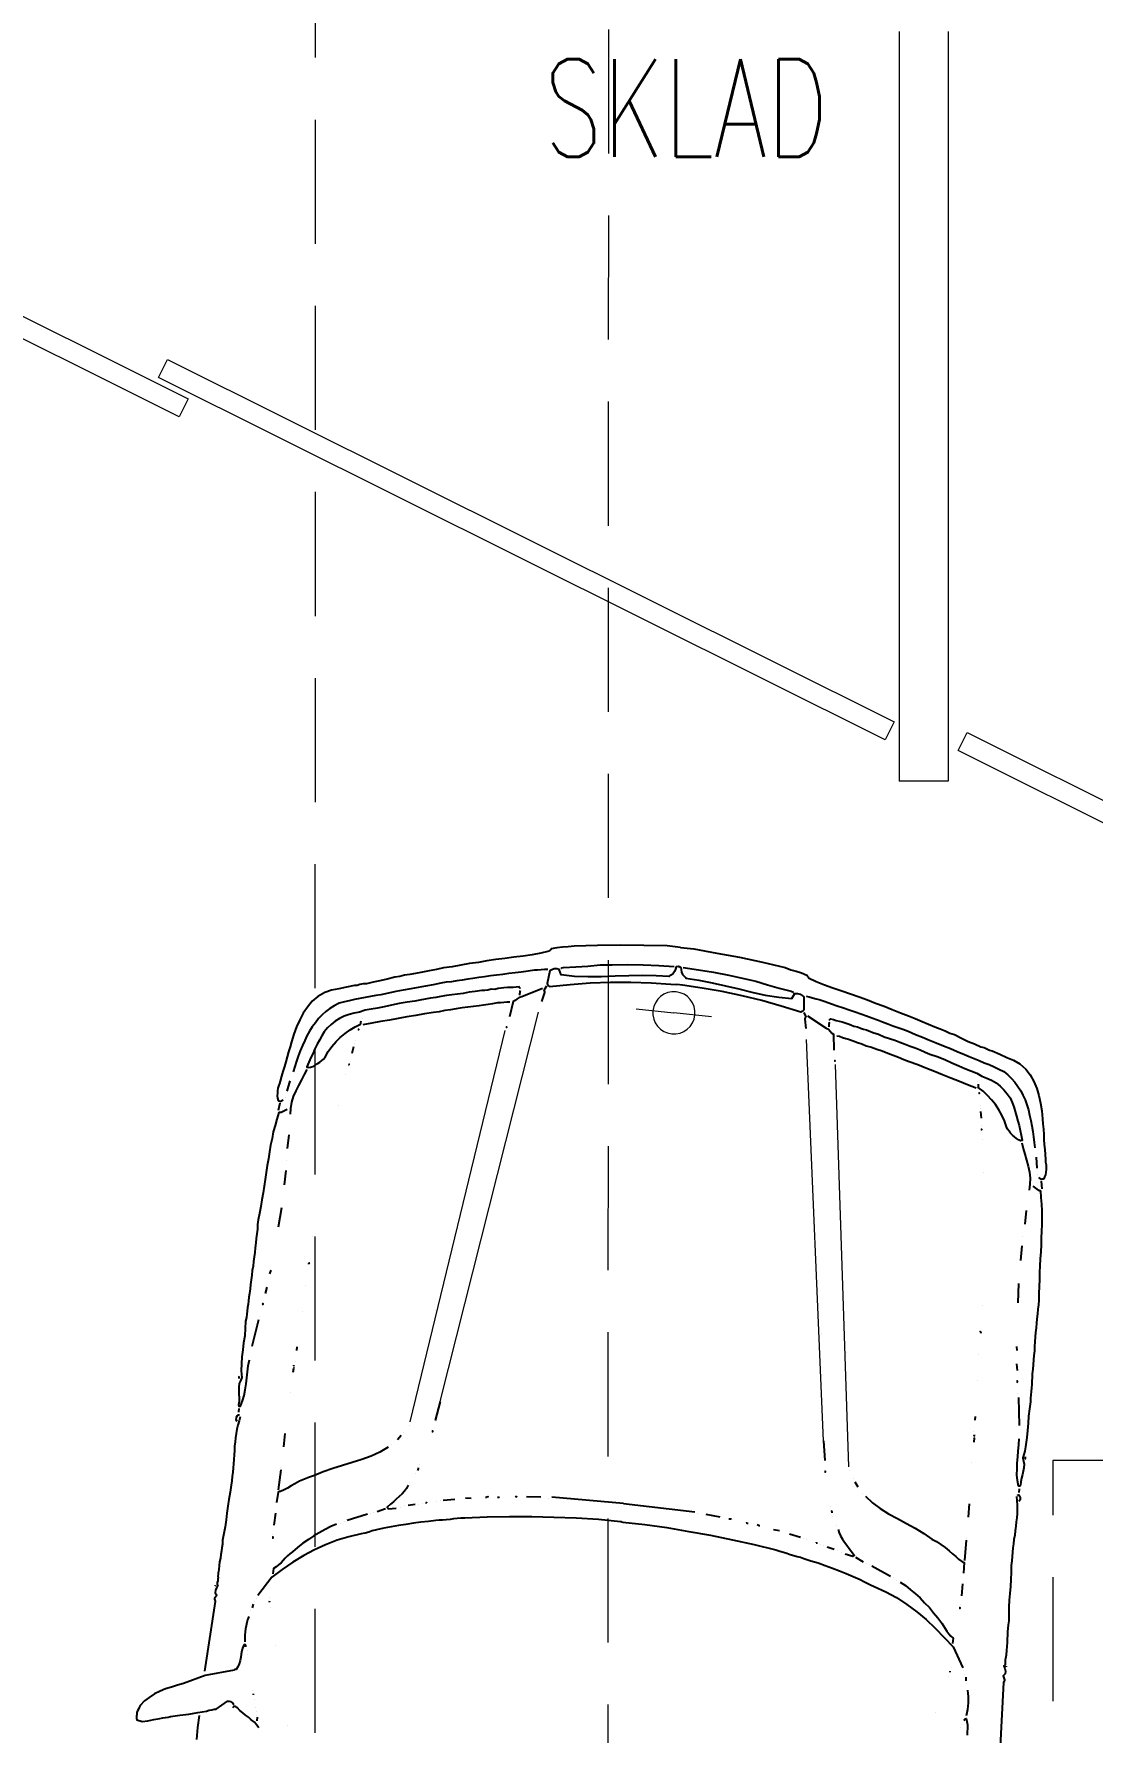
# Model space of a CAD drawing. Header units: metres. Extents: x -45 to 1930, y -347 to 488.
# Drawn here: x 153.947 to 156.113, y -29.488 to -26.012 of the extents above; entities that cross this region are included whole.
import ezdxf

# ---------------------------------------------------------------- set-up
doc = ezdxf.new("R2010")
doc.units = ezdxf.units.M
doc.linetypes.add('ČERCHOVANÁ', pattern=[25.4, 12.7, -6.35, 0, -6.35])
doc.linetypes.add('ČÁRKOVANÁ', pattern=[19.05, 12.7, -6.35])
for name, color, linetype in [('OSA', 7, 'ČERCHOVANÁ'), ('popis', 6, 'Continuous'), ('zariz.predmety', 203, 'Continuous'), ('ZDIVO', 1, 'Continuous')]:
    doc.layers.add(name, color=color, linetype=linetype)
doc.styles.add('ROMANS', font='romans.shx', dxfattribs={"width": 0.7})

# ---------------------------------------------------------------- blocks, each defined once
blk = doc.blocks.new('BMW3-PUD')
at = {"lineweight": 0}
for p, q in [((1.0314, 0.4512), (0.2143, 0.3401)), ((0.9833, 0.3943), (0.17, 0.2757)), ((0.1432, 0.0776), (0.1432, 0)), ((0.1432, -0.0776), (0.1432, 0)), ((0.9833, -0.3943), (0.17, -0.2757)), ((1.0314, -0.4512), (0.2143, -0.3401))]:
    blk.add_line(p, q, dxfattribs=at)
for points in [[(1.5236, 0.7387), (1.5228, 0.7394), (1.5213, 0.7394), (1.5198, 0.7409), (1.519, 0.7424), (1.525, 0.7447), (1.5318, 0.7463), (1.5393, 0.7471), (1.546, 0.7472), (1.5528, 0.748)], [(0.421, 0.7668), (0.4283, 0.7789), (0.4283, 0.7804), (0.4283, 0.7812), (0.4283, 0.7827), (0.429, 0.7834), (0.4425, 0.7859), (0.456, 0.7883), (0.4695, 0.7907), (0.483, 0.7916), (0.4972, 0.7933), (0.5107, 0.7942), (0.525, 0.7951), (0.5392, 0.796), (0.5535, 0.7969), (0.5678, 0.7971), (0.582, 0.798), (0.5955, 0.7989), (0.6098, 0.7998), (0.624, 0.8008), (0.6383, 0.8017), (0.6518, 0.8034), (0.6615, 0.8035), (0.6706, 0.8028), (0.6803, 0.803), (0.6901, 0.8031), (0.6991, 0.8032), (0.7089, 0.8033), (0.7186, 0.8034), (0.7276, 0.8035), (0.7374, 0.8036), (0.7471, 0.8038), (0.7562, 0.8046), (0.7659, 0.8047), (0.7749, 0.8048), (0.7847, 0.8049), (0.7937, 0.8051), (0.8035, 0.8052), (0.811, 0.806), (0.8185, 0.8061), (0.8252, 0.8062), (0.832, 0.8063), (0.8395, 0.8063), (0.8462, 0.8064), (0.853, 0.8065), (0.8605, 0.8074), (0.8755, 0.8068), (0.8905, 0.8062), (0.9048, 0.8071), (0.9198, 0.8073), (0.9341, 0.8075), (0.9484, 0.8069), (0.9626, 0.8063), (0.9762, 0.8035), (0.9829, 0.8058), (0.9889, 0.8074), (0.9964, 0.8075), (1.0032, 0.8068), (1.0107, 0.8061), (1.0182, 0.8047), (1.0257, 0.8041), (1.0325, 0.8042), (1.034, 0.8034), (1.0347, 0.8034), (1.0348, 0.8019), (1.0348, 0.8004), (1.0236, 0.7973), (1.0123, 0.7949), (1.0003, 0.794), (0.9883, 0.7931), (0.9756, 0.793), (0.9635, 0.7928), (0.9508, 0.7927), (0.9388, 0.7918)], [(0.9784, 0.8088), (0.9776, 0.8088), (0.9761, 0.8087), (0.9754, 0.8087), (0.9739, 0.8087)], [(1.04, 0.8027), (1.0475, 0.8028)], [(1.0535, 0.8007), (1.0535, 0.8007), (1.0535, 0.8022), (1.0528, 0.8029), (1.0528, 0.8029), (1.055, 0.8052), (1.0587, 0.8067), (1.0625, 0.8068), (1.0663, 0.8046)], [(1.0566, 0.7984), (1.0648, 0.8), (1.0738, 0.8016), (1.0821, 0.8025), (1.0911, 0.8033), (1.1001, 0.8035), (1.1083, 0.8036), (1.1173, 0.8037), (1.1264, 0.803), (1.1354, 0.8031), (1.1444, 0.8025), (1.1534, 0.8026), (1.1617, 0.8019), (1.1707, 0.802), (1.1797, 0.8022), (1.1887, 0.8023), (1.1977, 0.8024), (1.212, 0.8033), (1.227, 0.8042), (1.2412, 0.8051), (1.2555, 0.8053), (1.269, 0.8055), (1.2833, 0.8064), (1.2975, 0.8073), (1.311, 0.809), (1.3193, 0.8083), (1.3268, 0.8084), (1.3335, 0.8085), (1.341, 0.8093), (1.3485, 0.8094), (1.356, 0.8103), (1.3636, 0.8104), (1.3718, 0.8104), (1.3756, 0.8105), (1.3786, 0.8105), (1.3816, 0.8106), (1.3853, 0.8106), (1.3883, 0.8099), (1.3914, 0.8099), (1.3951, 0.81), (1.3988, 0.8108), (1.4004, 0.8108), (1.4018, 0.8108), (1.4026, 0.8101), (1.4041, 0.8086), (1.4094, 0.8109), (1.4146, 0.8125), (1.4198, 0.8125), (1.4244, 0.8088), (1.4319, 0.8127), (1.4334, 0.8127), (1.4349, 0.812), (1.4356, 0.8112), (1.4379, 0.8112), (1.582, 0.8182)], [(1.4055, 0.8139), (1.4055, 0.8139), (1.4048, 0.8139), (1.4041, 0.8138), (1.4041, 0.8138)], [(1.4378, 0.8143), (1.4378, 0.8143)], [(0.0086, 0), (0.0085, 0.0275), (0.0125, 0.0749), (0.0164, 0.1222), (0.0218, 0.1696), (0.028, 0.217), (0.0309, 0.229), (0.033, 0.2403), (0.0351, 0.2516), (0.0388, 0.2629), (0.0402, 0.2637), (0.041, 0.2644), (0.0425, 0.266), (0.0439, 0.2667), (0.0498, 0.2833), (0.0548, 0.3006), (0.0591, 0.3187), (0.0634, 0.3376), (0.0677, 0.3556), (0.072, 0.3737), (0.0763, 0.3918), (0.0813, 0.4083), (0.0856, 0.4264), (0.0907, 0.4437), (0.0957, 0.4611), (0.1, 0.4784), (0.1043, 0.4927), (0.1087, 0.507), (0.113, 0.5206), (0.1173, 0.5342), (0.1202, 0.5455), (0.1231, 0.556), (0.1268, 0.5658), (0.1289, 0.5756), (0.1347, 0.5907), (0.1398, 0.605), (0.1434, 0.6186), (0.1485, 0.6322), (0.1491, 0.6389), (0.1513, 0.645), (0.1535, 0.6503), (0.1542, 0.6563), (0.1593, 0.6721), (0.1643, 0.6872), (0.1687, 0.7015), (0.1745, 0.7151), (0.1841, 0.728), (0.1953, 0.7386), (0.2079, 0.747), (0.2214, 0.7547), (0.2355, 0.7601), (0.2505, 0.7655), (0.2662, 0.7695), (0.282, 0.7727), (0.2924, 0.7743), (0.3029, 0.7767), (0.3134, 0.7783), (0.3239, 0.7799), (0.3337, 0.7815), (0.3442, 0.7839), (0.3539, 0.7855), (0.3644, 0.7872), (0.3696, 0.788), (0.3749, 0.7895), (0.3794, 0.7904), (0.3846, 0.7904), (0.3899, 0.7905), (0.3951, 0.7905), (0.3997, 0.7891), (0.4042, 0.7876), (0.4049, 0.7869), (0.4049, 0.7861), (0.405, 0.7846), (0.4057, 0.7832), (0.402, 0.7771)], [(0.3616, 0.7676), (0.3833, 0.7716)], [(0.3961, 0.774), (0.3961, 0.774)], [(0.4095, 0.7832), (0.4245, 0.7856)], [(0.7513, 0.767), (0.7588, 0.7686)], [(0.7866, 0.7712), (0.8001, 0.7736)], [(0.8211, 0.7761), (0.8211, 0.7761), (0.8226, 0.7761), (0.8233, 0.7761), (0.8241, 0.7769)], [(0.8473, 0.7794), (0.8473, 0.7794)], [(0.8548, 0.7818), (0.911, 0.7892)], [(0.0815, 0.2657), (0.0822, 0.2724), (0.0836, 0.2792), (0.085, 0.2868), (0.0857, 0.2928), (0.0885, 0.3056), (0.0921, 0.3191), (0.095, 0.3312), (0.0978, 0.344), (0.1007, 0.356), (0.1036, 0.3688), (0.1064, 0.3809), (0.1093, 0.3929), (0.1122, 0.4042), (0.115, 0.4162), (0.1179, 0.4268), (0.1208, 0.4381), (0.1236, 0.4487), (0.1265, 0.4592), (0.1286, 0.4697), (0.1315, 0.481), (0.1366, 0.4961), (0.1409, 0.5112), (0.1452, 0.5262), (0.1496, 0.5406), (0.1539, 0.5556), (0.1582, 0.5707), (0.1625, 0.585), (0.1676, 0.6001), (0.1705, 0.6106), (0.1734, 0.6212), (0.1763, 0.6317), (0.1799, 0.6423), (0.1828, 0.6528), (0.1864, 0.6634), (0.19, 0.6732), (0.1937, 0.6838), (0.1996, 0.6929), (0.2062, 0.7012), (0.2129, 0.7088), (0.2211, 0.7156), (0.2293, 0.7225), (0.2382, 0.7279), (0.2471, 0.7332), (0.2569, 0.7378), (0.2666, 0.7424), (0.277, 0.7456), (0.2875, 0.7495), (0.2987, 0.7526), (0.31, 0.7557), (0.3204, 0.7581), (0.3317, 0.7605), (0.3429, 0.7629)], [(0.126, 0.318), (0.126, 0.318), (0.1244, 0.3188), (0.1237, 0.3195), (0.1229, 0.3202), (0.1236, 0.3262), (0.125, 0.3323), (0.1257, 0.3383), (0.1264, 0.3443), (0.1278, 0.3511), (0.1292, 0.3571), (0.1307, 0.3631), (0.1329, 0.3691), (0.1335, 0.3767), (0.1357, 0.3835), (0.1371, 0.3895), (0.1378, 0.3955), (0.1414, 0.4091), (0.1442, 0.4211), (0.1478, 0.4332), (0.1507, 0.4445), (0.1528, 0.4558), (0.1557, 0.4663), (0.1586, 0.4776), (0.1615, 0.4881), (0.1643, 0.4987), (0.1672, 0.5092), (0.1708, 0.5198), (0.1737, 0.5296), (0.1773, 0.5454), (0.1816, 0.5612), (0.1867, 0.5763), (0.1918, 0.5914), (0.1954, 0.6042), (0.199, 0.617), (0.2026, 0.6291), (0.2077, 0.6404), (0.2106, 0.6509), (0.2142, 0.6607), (0.2186, 0.6705), (0.2245, 0.6796), (0.2311, 0.688), (0.2386, 0.6956), (0.246, 0.7024), (0.255, 0.7078), (0.2639, 0.7116), (0.2729, 0.7155), (0.2818, 0.7194), (0.2916, 0.7232), (0.3005, 0.7263), (0.3103, 0.7295), (0.32, 0.7326), (0.3297, 0.7357), (0.3305, 0.7357), (0.3305, 0.7342), (0.3305, 0.7335), (0.3312, 0.7327), (0.3298, 0.7282), (0.3276, 0.7237), (0.3247, 0.7191), (0.3217, 0.7153), (0.318, 0.7108), (0.3143, 0.7077), (0.3106, 0.7039), (0.3061, 0.7009), (0.2942, 0.6955), (0.283, 0.6893), (0.2725, 0.6817), (0.2629, 0.6741), (0.254, 0.665), (0.2458, 0.6558), (0.2384, 0.646), (0.2318, 0.6354), (0.2303, 0.6354), (0.2288, 0.6354), (0.2273, 0.6354), (0.225, 0.6353)], [(0.335, 0.7358), (0.3462, 0.7396), (0.3574, 0.7443), (0.3693, 0.7489), (0.3813, 0.7536), (0.3933, 0.7575), (0.4053, 0.7599), (0.418, 0.7608), (0.43, 0.7602)], [(0.4721, 0.7584), (0.4999, 0.7588)], [(0.5255, 0.7568), (0.5255, 0.7568)], [(0.545, 0.757), (0.575, 0.7574)], [(0.6223, 0.7579), (0.6621, 0.7607)], [(1.4291, 0.73), (1.4291, 0.73)], [(1.4351, 0.7331), (1.4426, 0.734)], [(1.4485, 0.7363), (1.4485, 0.7363)], [(1.4613, 0.7394), (1.468, 0.741), (1.474, 0.7418), (1.4807, 0.7427), (1.4867, 0.7435), (1.4935, 0.7436), (1.5003, 0.7437), (1.507, 0.743), (1.5138, 0.7423)], [(1.5312, 0.735), (1.5312, 0.735)], [(1.5379, 0.7336), (1.5379, 0.7336)], [(0.9023, 0.6975), (0.9099, 0.6976)], [(0.9324, 0.6978), (0.9324, 0.6978)], [(0.9421, 0.6994), (0.9421, 0.6994), (0.9414, 0.7002), (0.9398, 0.7002), (0.9398, 0.7002)], [(0.9451, 0.6995), (0.9474, 0.7003), (0.9496, 0.7003), (0.9519, 0.7003), (0.9549, 0.7004)], [(0.9962, 0.7009), (0.9962, 0.7009)], [(1.081, 0.7041), (1.1088, 0.7044)], [(1.0873, 0.4909), (1.0991, 0.5068), (1.1094, 0.5235), (1.1182, 0.5416), (1.1262, 0.5612), (1.1343, 0.5801), (1.1423, 0.599), (1.1511, 0.6179), (1.1607, 0.6352), (1.165, 0.645), (1.1702, 0.6549), (1.1753, 0.664), (1.1812, 0.673), (1.1864, 0.6806), (1.1916, 0.6874), (1.196, 0.6935), (1.2004, 0.701), (1.2004, 0.7018), (1.2004, 0.7033), (1.2011, 0.704), (1.2019, 0.7056), (1.2236, 0.7066)], [(1.1515, 0.7057), (1.1515, 0.7057)], [(1.1561, 0.705), (1.1973, 0.7062)], [(1.1907, 0), (1.1907, 0.0026), (1.1909, 0.0476), (1.1927, 0.0935), (1.1959, 0.1386), (1.1991, 0.1836), (1.2038, 0.2295), (1.2093, 0.2746), (1.2155, 0.3197), (1.2169, 0.328), (1.2183, 0.3356), (1.2197, 0.3431), (1.2219, 0.3499), (1.2233, 0.3574), (1.2247, 0.3649), (1.2254, 0.3717), (1.2268, 0.3785), (1.2304, 0.3935), (1.2332, 0.4086), (1.2368, 0.4236), (1.2411, 0.4387), (1.2447, 0.4538), (1.249, 0.4681), (1.2533, 0.4831), (1.2584, 0.4975), (1.2613, 0.5058), (1.2642, 0.5126), (1.2671, 0.5201), (1.2693, 0.5276), (1.278, 0.5525), (1.2875, 0.5752), (1.2993, 0.5978), (1.3118, 0.6198), (1.3258, 0.6402), (1.3413, 0.6607), (1.3583, 0.6811), (1.3761, 0.7009), (1.4164, 0.7254)], [(1.2454, 0.7068), (1.2702, 0.7071)], [(1.2552, 0.58), (1.261, 0.5914), (1.2684, 0.602), (1.2758, 0.6133), (1.2832, 0.6239), (1.2921, 0.6338), (1.3009, 0.6444), (1.3106, 0.6543), (1.3202, 0.6642), (1.3247, 0.6687), (1.3299, 0.6733), (1.3351, 0.6771), (1.3403, 0.6809), (1.3455, 0.6847), (1.35, 0.6893), (1.3544, 0.6939), (1.3581, 0.6992), (1.3694, 0.6993)], [(1.2882, 0.7073), (1.2882, 0.7073)], [(1.2942, 0.7067), (1.2942, 0.7067), (1.2957, 0.7067), (1.2965, 0.7067), (1.2965, 0.7067)], [(1.4189, 0.7014), (1.4189, 0.7014)], [(1.4224, 0.7277), (1.4224, 0.7277)], [(1.4279, 0.7), (1.4279, 0.7), (1.4272, 0.7), (1.4257, 0.7), (1.4257, 0.7)], [(1.4377, 0.6971), (1.4377, 0.6971)], [(0.4027, 0.6637), (0.4027, 0.6637)], [(0.6742, 0.6895), (0.6742, 0.6895)], [(0.7282, 0.6901), (0.7282, 0.6901), (0.7297, 0.6909), (0.7305, 0.6917), (0.7312, 0.6917)], [(0.7755, 0.6922), (0.7755, 0.6922)], [(0.8295, 0.6943), (0.8295, 0.6943)], [(1.5138, 0.6793), (1.5138, 0.6793)], [(0.1558, 0.3364), (0.1564, 0.3424), (0.1579, 0.3484), (0.1593, 0.3552), (0.16, 0.3612), (0.1629, 0.371), (0.165, 0.3801), (0.1672, 0.3891), (0.17, 0.3981), (0.1721, 0.4094), (0.175, 0.4207), (0.1771, 0.432), (0.1807, 0.4441), (0.1836, 0.4554), (0.1865, 0.4667), (0.1901, 0.478), (0.193, 0.4893), (0.1973, 0.5073), (0.2023, 0.5247), (0.2073, 0.5428), (0.2124, 0.5601), (0.2175, 0.5774), (0.2225, 0.5955), (0.2276, 0.6128), (0.2326, 0.6309)], [(0.219, 0.633), (0.219, 0.633)], [(0.2423, 0.6385), (0.2423, 0.6385), (0.243, 0.6386), (0.2438, 0.6386), (0.2438, 0.6386)], [(0.267, 0.6433), (0.267, 0.6433)], [(0.273, 0.6434), (0.273, 0.6434)], [(0.2797, 0.645), (0.2932, 0.6474)], [(0.309, 0.6491), (0.309, 0.6491)], [(0.3157, 0.6507), (0.3157, 0.6507), (0.3165, 0.6507), (0.3172, 0.6507), (0.3172, 0.6507)], [(0.3374, 0.6547), (0.3374, 0.6547)], [(1.2281, 0.5189), (1.2449, 0.5589)], [(1.2471, 0.5649), (1.2471, 0.5649)], [(1.2522, 0.5725), (1.2522, 0.5725)], [(1.2135, 0.4834), (1.2216, 0.5001)], [(1.2237, 0.5068), (1.2237, 0.5068)], [(1.2259, 0.5129), (1.2259, 0.5129)], [(1.0382, 0.4528), (1.0382, 0.4528)], [(1.0546, 0.4627), (1.0546, 0.4627)], [(1.0605, 0.4666), (1.0702, 0.4735)], [(1.0821, 0.4849), (1.0821, 0.4849)], [(1.1607, 0.4423), (1.1674, 0.4453), (1.1734, 0.4484), (1.1794, 0.453), (1.1853, 0.4583), (1.1912, 0.4636), (1.1972, 0.469), (1.2031, 0.4743), (1.2098, 0.4804), (1.2106, 0.4804), (1.2113, 0.4797), (1.2121, 0.4789), (1.2128, 0.4782), (1.21, 0.4616)], [(1.2079, 0.4541), (1.2079, 0.4541)], [(0.7998, 0.4222), (0.7998, 0.4222)], [(1.1166, 0.4229), (1.1166, 0.4229)], [(1.1234, 0.4253), (1.1249, 0.4253), (1.1264, 0.4261), (1.1271, 0.4261), (1.1286, 0.4261)], [(1.1353, 0.4292), (1.1353, 0.4292)], [(1.154, 0.4392), (1.154, 0.4392)], [(1.1985, 0.4239), (1.202, 0.4382)], [(1.2035, 0.445), (1.2035, 0.445)], [(0.9833, 0.3943), (1.023, 0.4008)], [(1.0448, 0.4041), (1.0448, 0.4041), (1.0463, 0.4041), (1.047, 0.4041), (1.047, 0.4041)], [(1.1927, 0.4006), (1.1927, 0.4006), (1.1927, 0.4021), (1.1927, 0.4028), (1.1927, 0.4028)], [(1.1949, 0.4089), (1.1949, 0.4089)], [(1.197, 0.4164), (1.197, 0.4164)], [(0.7644, 0.3677), (0.7644, 0.3677)], [(1.1799, 0.3441), (1.1841, 0.3675)], [(1.1855, 0.3735), (1.1855, 0.3735)], [(1.1877, 0.381), (1.1877, 0.381)], [(0.1212, 0.2729), (0.1425, 0.313), (0.144, 0.3182), (0.1477, 0.322), (0.1514, 0.3258), (0.1536, 0.3296), (0.1858, 0.3338)], [(0.1297, 0.3173), (0.132, 0.3181), (0.1342, 0.3181), (0.1372, 0.3181), (0.1395, 0.3182)], [(0.2068, 0.3378), (0.2068, 0.3378), (0.2075, 0.3378), (0.2083, 0.3378), (0.2083, 0.3378)], [(0.2143, 0.3401), (0.2143, 0.3401)], [(1.1743, 0.311), (1.1749, 0.323)], [(1.1679, 0.2764), (1.1679, 0.2779), (1.1687, 0.2794), (1.1694, 0.2802), (1.1694, 0.2824)], [(0.0477, 0), (0.0479, 0.001), (0.0493, 0.0047), (0.0538, 0.0055), (0.0591, 0.0071), (0.0635, 0.0094), (0.0673, 0.014), (0.068, 0.0155), (0.0687, 0.0162), (0.0702, 0.017), (0.0702, 0.017), (0.0714, 0.044), (0.0741, 0.0718), (0.0775, 0.0997), (0.0809, 0.1275), (0.0851, 0.1546), (0.0878, 0.1824), (0.0897, 0.2102), (0.0894, 0.2372), (0.0788, 0.2424), (0.078, 0.2476), (0.0787, 0.2529), (0.0809, 0.2574), (0.0838, 0.2612), (0.1101, 0.2638), (0.1116, 0.263), (0.1131, 0.2623), (0.1139, 0.2608), (0.1154, 0.2586), (0.1069, 0.2172), (0.0998, 0.1765), (0.0943, 0.1352), (0.0896, 0.0938), (0.0871, 0.0525), (0.0853, 0.0119), (0.085, 0)], [(0.1153, 0.2646), (0.1235, 0.2692), (0.1243, 0.2692), (0.1258, 0.2684), (0.1273, 0.2677), (0.1288, 0.2677), (0.1475, 0.2717)], [(0.17, 0.2757), (0.17, 0.2757)], [(1.1667, 0.2546), (1.1667, 0.2546), (1.1667, 0.2561), (1.1667, 0.2568), (1.1666, 0.2576)], [(0.0493, 0.0092), (0.0504, 0.0408), (0.0523, 0.0724), (0.0549, 0.1039), (0.059, 0.1355), (0.0617, 0.1603), (0.0667, 0.1851), (0.0709, 0.2092), (0.0744, 0.2341), (0.0751, 0.2356), (0.0759, 0.2378), (0.0766, 0.2386), (0.0766, 0.2393)], [(1.1619, 0.2177), (1.1619, 0.2193), (1.1619, 0.22), (1.1618, 0.2215), (1.1626, 0.2222)], [(1.1572, 0.1696), (1.1598, 0.199)], [(1.153, 0), (1.1552, 0.1471)], [(1.1574, 0.1531), (1.1574, 0.1531)], [(0.0086, 0), (0.0085, -0.0275), (0.0125, -0.0749), (0.0164, -0.1222), (0.0218, -0.1696), (0.028, -0.217), (0.0309, -0.229), (0.033, -0.2403), (0.0351, -0.2516), (0.0388, -0.2629), (0.0402, -0.2637), (0.041, -0.2644), (0.0425, -0.266), (0.0439, -0.2667), (0.0498, -0.2833), (0.0548, -0.3006), (0.0591, -0.3187), (0.0634, -0.3376), (0.0677, -0.3556), (0.072, -0.3737), (0.0763, -0.3918), (0.0813, -0.4083), (0.0856, -0.4264), (0.0907, -0.4437), (0.0957, -0.4611), (0.1, -0.4784), (0.1043, -0.4927), (0.1087, -0.507), (0.113, -0.5206), (0.1173, -0.5342), (0.1202, -0.5455), (0.1231, -0.556), (0.1268, -0.5658), (0.1289, -0.5756), (0.1347, -0.5907), (0.1398, -0.605), (0.1434, -0.6186), (0.1485, -0.6322), (0.1491, -0.6389), (0.1513, -0.645), (0.1535, -0.6503), (0.1542, -0.6563), (0.1593, -0.6721), (0.1643, -0.6872), (0.1687, -0.7015), (0.1745, -0.7151), (0.1841, -0.728), (0.1953, -0.7386), (0.2079, -0.747), (0.2214, -0.7547), (0.2355, -0.7601), (0.2505, -0.7655), (0.2662, -0.7695), (0.282, -0.7727), (0.2924, -0.7743), (0.3029, -0.7767), (0.3134, -0.7783), (0.3239, -0.7799), (0.3337, -0.7815), (0.3442, -0.7839), (0.3539, -0.7855), (0.3644, -0.7872), (0.3696, -0.788), (0.3749, -0.7895), (0.3794, -0.7904), (0.3846, -0.7904), (0.3899, -0.7905), (0.3951, -0.7905), (0.3997, -0.7891), (0.4042, -0.7876), (0.4049, -0.7869), (0.4049, -0.7861), (0.405, -0.7846), (0.4057, -0.7832), (0.402, -0.7771)], [(1.153, 0), (1.1552, -0.1471)], [(1.1907, 0), (1.1907, -0.0026), (1.1909, -0.0476), (1.1927, -0.0935), (1.1959, -0.1386), (1.1991, -0.1836), (1.2038, -0.2295), (1.2093, -0.2746), (1.2155, -0.3197), (1.2169, -0.328), (1.2183, -0.3356), (1.2197, -0.3431), (1.2219, -0.3499), (1.2233, -0.3574), (1.2247, -0.3649), (1.2254, -0.3717), (1.2268, -0.3785), (1.2304, -0.3935), (1.2332, -0.4086), (1.2368, -0.4236), (1.2411, -0.4387), (1.2447, -0.4538), (1.249, -0.4681), (1.2533, -0.4831), (1.2584, -0.4975), (1.2613, -0.5058), (1.2642, -0.5126), (1.2671, -0.5201), (1.2693, -0.5276), (1.278, -0.5525), (1.2875, -0.5752), (1.2993, -0.5978), (1.3118, -0.6198), (1.3258, -0.6402), (1.3413, -0.6607), (1.3583, -0.6811), (1.3761, -0.7009), (1.4164, -0.7254)], [(0.0477, 0), (0.0479, -0.001), (0.0493, -0.0047), (0.0538, -0.0055), (0.0591, -0.0071), (0.0635, -0.0094), (0.0673, -0.014), (0.068, -0.0155), (0.0687, -0.0162), (0.0702, -0.017), (0.0702, -0.017), (0.0714, -0.044), (0.0741, -0.0718), (0.0775, -0.0997), (0.0809, -0.1275), (0.0851, -0.1546), (0.0878, -0.1824), (0.0897, -0.2102), (0.0894, -0.2372), (0.0788, -0.2424), (0.078, -0.2476), (0.0787, -0.2529), (0.0809, -0.2574), (0.0838, -0.2612), (0.1101, -0.2638), (0.1116, -0.263), (0.1131, -0.2623), (0.1139, -0.2608), (0.1154, -0.2586), (0.1069, -0.2172), (0.0998, -0.1765), (0.0943, -0.1352), (0.0896, -0.0938), (0.0871, -0.0525), (0.0853, -0.0119), (0.085, 0)], [(0.0493, -0.0092), (0.0504, -0.0408), (0.0523, -0.0724), (0.0549, -0.1039), (0.059, -0.1355), (0.0617, -0.1603), (0.0667, -0.1851), (0.0709, -0.2092), (0.0744, -0.2341), (0.0751, -0.2356), (0.0759, -0.2378), (0.0766, -0.2386), (0.0766, -0.2393)], [(1.1572, -0.1696), (1.1598, -0.199)], [(1.1574, -0.1531), (1.1574, -0.1531)], [(1.1619, -0.2177), (1.1619, -0.2193), (1.1619, -0.22), (1.1618, -0.2215), (1.1626, -0.2222)], [(0.0815, -0.2657), (0.0822, -0.2724), (0.0836, -0.2792), (0.085, -0.2868), (0.0857, -0.2928), (0.0885, -0.3056), (0.0921, -0.3191), (0.095, -0.3312), (0.0978, -0.344), (0.1007, -0.356), (0.1036, -0.3688), (0.1064, -0.3809), (0.1093, -0.3929), (0.1122, -0.4042), (0.115, -0.4162), (0.1179, -0.4268), (0.1208, -0.4381), (0.1236, -0.4487), (0.1265, -0.4592), (0.1286, -0.4697), (0.1315, -0.481), (0.1366, -0.4961), (0.1409, -0.5112), (0.1452, -0.5262), (0.1496, -0.5406), (0.1539, -0.5556), (0.1582, -0.5707), (0.1625, -0.585), (0.1676, -0.6001), (0.1705, -0.6106), (0.1734, -0.6212), (0.1763, -0.6317), (0.1799, -0.6423), (0.1828, -0.6528), (0.1864, -0.6634), (0.19, -0.6732), (0.1937, -0.6838), (0.1996, -0.6929), (0.2062, -0.7012), (0.2129, -0.7088), (0.2211, -0.7156), (0.2293, -0.7225), (0.2382, -0.7279), (0.2471, -0.7332), (0.2569, -0.7378), (0.2666, -0.7424), (0.277, -0.7456), (0.2875, -0.7495), (0.2987, -0.7526), (0.31, -0.7557), (0.3204, -0.7581), (0.3317, -0.7605), (0.3429, -0.7629)], [(0.1153, -0.2646), (0.1235, -0.2692), (0.1243, -0.2692), (0.1258, -0.2684), (0.1273, -0.2677), (0.1288, -0.2677), (0.1475, -0.2717)], [(0.1212, -0.2729), (0.1425, -0.313), (0.144, -0.3182), (0.1477, -0.322), (0.1514, -0.3258), (0.1536, -0.3296), (0.1858, -0.3338)], [(0.17, -0.2757), (0.17, -0.2757)], [(1.1667, -0.2546), (1.1667, -0.2546), (1.1667, -0.2561), (1.1667, -0.2568), (1.1666, -0.2576)], [(1.1679, -0.2764), (1.1679, -0.2779), (1.1687, -0.2794), (1.1694, -0.2802), (1.1694, -0.2824)], [(1.1743, -0.311), (1.1749, -0.323)], [(0.126, -0.318), (0.126, -0.318), (0.1244, -0.3188), (0.1237, -0.3195), (0.1229, -0.3202), (0.1236, -0.3262), (0.125, -0.3323), (0.1257, -0.3383), (0.1264, -0.3443), (0.1278, -0.3511), (0.1292, -0.3571), (0.1307, -0.3631), (0.1329, -0.3691), (0.1335, -0.3767), (0.1357, -0.3835), (0.1371, -0.3895), (0.1378, -0.3955), (0.1414, -0.4091), (0.1442, -0.4211), (0.1478, -0.4332), (0.1507, -0.4445), (0.1528, -0.4558), (0.1557, -0.4663), (0.1586, -0.4776), (0.1615, -0.4881), (0.1643, -0.4987), (0.1672, -0.5092), (0.1708, -0.5198), (0.1737, -0.5296), (0.1773, -0.5454), (0.1816, -0.5612), (0.1867, -0.5763), (0.1918, -0.5914), (0.1954, -0.6042), (0.199, -0.617), (0.2026, -0.6291), (0.2077, -0.6404), (0.2106, -0.6509), (0.2142, -0.6607), (0.2186, -0.6705), (0.2245, -0.6796), (0.2311, -0.688), (0.2386, -0.6956), (0.246, -0.7024), (0.255, -0.7078), (0.2639, -0.7116), (0.2729, -0.7155), (0.2818, -0.7194), (0.2916, -0.7232), (0.3005, -0.7263), (0.3103, -0.7295), (0.32, -0.7326), (0.3297, -0.7357), (0.3305, -0.7357), (0.3305, -0.7342), (0.3305, -0.7335), (0.3312, -0.7327), (0.3298, -0.7282), (0.3276, -0.7237), (0.3247, -0.7191), (0.3217, -0.7153), (0.318, -0.7108), (0.3143, -0.7077), (0.3106, -0.7039), (0.3061, -0.7009), (0.2942, -0.6955), (0.283, -0.6893), (0.2725, -0.6817), (0.2629, -0.6741), (0.254, -0.665), (0.2458, -0.6558), (0.2384, -0.646), (0.2318, -0.6354), (0.2303, -0.6354), (0.2288, -0.6354), (0.2273, -0.6354), (0.225, -0.6353)], [(0.1297, -0.3173), (0.132, -0.3181), (0.1342, -0.3181), (0.1372, -0.3181), (0.1395, -0.3182)], [(0.1558, -0.3364), (0.1564, -0.3424), (0.1579, -0.3484), (0.1593, -0.3552), (0.16, -0.3612), (0.1629, -0.371), (0.165, -0.3801), (0.1672, -0.3891), (0.17, -0.3981), (0.1721, -0.4094), (0.175, -0.4207), (0.1771, -0.432), (0.1807, -0.4441), (0.1836, -0.4554), (0.1865, -0.4667), (0.1901, -0.478), (0.193, -0.4893), (0.1973, -0.5073), (0.2023, -0.5247), (0.2073, -0.5428), (0.2124, -0.5601), (0.2175, -0.5774), (0.2225, -0.5955), (0.2276, -0.6128), (0.2326, -0.6309)], [(0.2068, -0.3378), (0.2068, -0.3378), (0.2075, -0.3378), (0.2083, -0.3378), (0.2083, -0.3378)], [(0.2143, -0.3401), (0.2143, -0.3401)], [(1.1799, -0.3441), (1.1841, -0.3675)], [(0.7644, -0.3677), (0.7644, -0.3677)], [(1.1855, -0.3735), (1.1855, -0.3735)], [(1.1877, -0.381), (1.1877, -0.381)], [(0.9833, -0.3943), (1.023, -0.4008)], [(1.0448, -0.4041), (1.0448, -0.4041), (1.0463, -0.4041), (1.047, -0.4041), (1.047, -0.4041)], [(1.1927, -0.4006), (1.1927, -0.4006), (1.1927, -0.4021), (1.1927, -0.4028), (1.1927, -0.4028)], [(1.1949, -0.4089), (1.1949, -0.4089)], [(1.197, -0.4164), (1.197, -0.4164)], [(0.7998, -0.4222), (0.7998, -0.4222)], [(1.1166, -0.4229), (1.1166, -0.4229)], [(1.1234, -0.4253), (1.1249, -0.4253), (1.1264, -0.4261), (1.1271, -0.4261), (1.1286, -0.4261)], [(1.1353, -0.4292), (1.1353, -0.4292)], [(1.154, -0.4392), (1.154, -0.4392)], [(1.1607, -0.4423), (1.1674, -0.4453), (1.1734, -0.4484), (1.1794, -0.453), (1.1853, -0.4583), (1.1912, -0.4636), (1.1972, -0.469), (1.2031, -0.4743), (1.2098, -0.4804), (1.2106, -0.4804), (1.2113, -0.4797), (1.2121, -0.4789), (1.2128, -0.4782), (1.21, -0.4616)], [(1.1985, -0.4239), (1.202, -0.4382)], [(1.2035, -0.445), (1.2035, -0.445)], [(1.0382, -0.4528), (1.0382, -0.4528)], [(1.0546, -0.4627), (1.0546, -0.4627)], [(1.0605, -0.4666), (1.0702, -0.4735)], [(1.0821, -0.4849), (1.0821, -0.4849)], [(1.2079, -0.4541), (1.2079, -0.4541)], [(1.2135, -0.4834), (1.2216, -0.5001)], [(1.0873, -0.4909), (1.0991, -0.5068), (1.1094, -0.5235), (1.1182, -0.5416), (1.1262, -0.5612), (1.1343, -0.5801), (1.1423, -0.599), (1.1511, -0.6179), (1.1607, -0.6352), (1.165, -0.645), (1.1702, -0.6549), (1.1753, -0.664), (1.1812, -0.673), (1.1864, -0.6806), (1.1916, -0.6874), (1.196, -0.6935), (1.2004, -0.701), (1.2004, -0.7018), (1.2004, -0.7033), (1.2011, -0.704), (1.2019, -0.7056), (1.2236, -0.7066)], [(1.2237, -0.5068), (1.2237, -0.5068)], [(1.2259, -0.5129), (1.2259, -0.5129)], [(1.2281, -0.5189), (1.2449, -0.5589)], [(1.2471, -0.5649), (1.2471, -0.5649)], [(1.2522, -0.5725), (1.2522, -0.5725)], [(1.2552, -0.58), (1.261, -0.5914), (1.2684, -0.602), (1.2758, -0.6133), (1.2832, -0.6239), (1.2921, -0.6338), (1.3009, -0.6444), (1.3106, -0.6543), (1.3202, -0.6642), (1.3247, -0.6687), (1.3299, -0.6733), (1.3351, -0.6771), (1.3403, -0.6809), (1.3455, -0.6847), (1.35, -0.6893), (1.3544, -0.6939), (1.3581, -0.6992), (1.3694, -0.6993)], [(0.219, -0.633), (0.219, -0.633)], [(0.2423, -0.6385), (0.2423, -0.6385), (0.243, -0.6386), (0.2438, -0.6386), (0.2438, -0.6386)], [(0.267, -0.6433), (0.267, -0.6433)], [(0.273, -0.6434), (0.273, -0.6434)], [(0.2797, -0.645), (0.2932, -0.6474)], [(0.309, -0.6491), (0.309, -0.6491)], [(0.3157, -0.6507), (0.3157, -0.6507), (0.3165, -0.6507), (0.3172, -0.6507), (0.3172, -0.6507)], [(0.3374, -0.6547), (0.3374, -0.6547)], [(1.6742, -0.6368), (1.6742, -0.6368)], [(0.4027, -0.6637), (0.4027, -0.6637)], [(0.6742, -0.6895), (0.6742, -0.6895)], [(0.7282, -0.6901), (0.7282, -0.6901), (0.7297, -0.6909), (0.7305, -0.6917), (0.7312, -0.6917)], [(0.7755, -0.6922), (0.7755, -0.6922)], [(0.8295, -0.6943), (0.8295, -0.6943)], [(1.5138, -0.6793), (1.5138, -0.6793)], [(0.9023, -0.6975), (0.9099, -0.6976)], [(0.9324, -0.6978), (0.9324, -0.6978)], [(0.9421, -0.6994), (0.9421, -0.6994), (0.9414, -0.7002), (0.9398, -0.7002), (0.9398, -0.7002)], [(0.9451, -0.6995), (0.9474, -0.7003), (0.9496, -0.7003), (0.9519, -0.7003), (0.9549, -0.7004)], [(0.9962, -0.7009), (0.9962, -0.7009)], [(1.081, -0.7041), (1.1088, -0.7044)], [(1.1515, -0.7057), (1.1515, -0.7057)], [(1.1561, -0.705), (1.1973, -0.7062)], [(1.2454, -0.7068), (1.2702, -0.7071)], [(1.2882, -0.7073), (1.2882, -0.7073)], [(1.2942, -0.7067), (1.2942, -0.7067), (1.2957, -0.7067), (1.2965, -0.7067), (1.2965, -0.7067)], [(1.4189, -0.7014), (1.4189, -0.7014)], [(1.4224, -0.7277), (1.4224, -0.7277)], [(1.4279, -0.7), (1.4279, -0.7), (1.4272, -0.7), (1.4257, -0.7), (1.4257, -0.7)], [(1.4377, -0.6971), (1.4377, -0.6971)], [(1.6102, -0.7157), (1.6102, -0.7157)], [(1.62, -0.7136), (1.62, -0.7136), (1.6193, -0.7135), (1.6178, -0.7135), (1.6178, -0.7135)], [(1.6291, -0.7107), (1.6291, -0.7107)], [(1.6449, -0.7063), (1.6449, -0.7063)], [(1.6856, -0.6955), (1.6802, -0.7007), (1.6749, -0.7059), (1.6711, -0.7127), (1.6665, -0.7186), (1.6627, -0.7253), (1.6588, -0.7313), (1.6543, -0.738), (1.6489, -0.7439), (1.6489, -0.7454), (1.6482, -0.7469), (1.6474, -0.7484), (1.6474, -0.7492), (1.6474, -0.7507), (1.6481, -0.7514), (1.6496, -0.7529), (1.6503, -0.7537)], [(1.6532, -0.7042), (1.6532, -0.7042)], [(1.6607, -0.7028), (1.6607, -0.7028)], [(1.6645, -0.7013), (1.672, -0.7014)], [(0.335, -0.7358), (0.3462, -0.7396), (0.3574, -0.7443), (0.3693, -0.7489), (0.3813, -0.7536), (0.3933, -0.7575), (0.4053, -0.7599), (0.418, -0.7608), (0.43, -0.7602)], [(0.4721, -0.7584), (0.4999, -0.7588)], [(0.5255, -0.7568), (0.5255, -0.7568)], [(0.545, -0.757), (0.575, -0.7574)], [(0.6223, -0.7579), (0.6621, -0.7607)], [(1.4291, -0.73), (1.4291, -0.73)], [(1.4351, -0.7331), (1.4426, -0.734)], [(1.4485, -0.7363), (1.4485, -0.7363)], [(1.4613, -0.7394), (1.468, -0.741), (1.474, -0.7418), (1.4807, -0.7427), (1.4867, -0.7435), (1.4935, -0.7436), (1.5003, -0.7437), (1.507, -0.743), (1.5138, -0.7423)], [(1.5236, -0.7387), (1.5228, -0.7394), (1.5213, -0.7394), (1.5198, -0.7409), (1.519, -0.7424), (1.525, -0.7447), (1.5318, -0.7463), (1.5393, -0.7471), (1.546, -0.7472), (1.5528, -0.748), (1.5595, -0.7489), (1.5663, -0.7512), (1.5715, -0.7543), (1.5722, -0.7558), (1.573, -0.7573), (1.5737, -0.758), (1.5737, -0.758), (1.5902, -0.8161), (1.6115, -0.8584), (1.6159, -0.8704), (1.621, -0.8818), (1.6261, -0.8938), (1.632, -0.9044), (1.6386, -0.915), (1.6468, -0.9249), (1.6549, -0.934), (1.6653, -0.9416), (1.6691, -0.9432), (1.6728, -0.9447), (1.6765, -0.9462), (1.6803, -0.9471), (1.684, -0.9471), (1.6878, -0.9471), (1.6916, -0.9464), (1.6953, -0.9457), (1.697, -0.9345), (1.6948, -0.9232), (1.6905, -0.9111), (1.6876, -0.8991), (1.6855, -0.893), (1.684, -0.8878), (1.6833, -0.8825), (1.6811, -0.878), (1.6768, -0.8592), (1.6725, -0.8411), (1.6675, -0.823), (1.6625, -0.8057), (1.6603, -0.8004), (1.6588, -0.7951), (1.6574, -0.7906), (1.6567, -0.7861), (1.6382, -0.7648), (1.6375, -0.7618), (1.6382, -0.7588), (1.6398, -0.7558), (1.6413, -0.7536), (1.6413, -0.7536), (1.6428, -0.7529), (1.6436, -0.7521), (1.6436, -0.7521)], [(1.5312, -0.735), (1.5312, -0.735)], [(1.5379, -0.7336), (1.5379, -0.7336)], [(0.3616, -0.7676), (0.3833, -0.7716)], [(0.3961, -0.774), (0.3961, -0.774)], [(0.4095, -0.7832), (0.4245, -0.7856)], [(0.421, -0.7668), (0.4283, -0.7789), (0.4283, -0.7804), (0.4283, -0.7812), (0.4283, -0.7827), (0.429, -0.7834), (0.4425, -0.7859), (0.456, -0.7883), (0.4695, -0.7907), (0.483, -0.7916), (0.4972, -0.7933), (0.5107, -0.7942), (0.525, -0.7951), (0.5392, -0.796), (0.5535, -0.7969), (0.5678, -0.7971), (0.582, -0.798), (0.5955, -0.7989), (0.6098, -0.7998), (0.624, -0.8008), (0.6383, -0.8017), (0.6518, -0.8034), (0.6615, -0.8035), (0.6706, -0.8028), (0.6803, -0.803), (0.6901, -0.8031), (0.6991, -0.8032), (0.7089, -0.8033), (0.7186, -0.8034), (0.7276, -0.8035), (0.7374, -0.8036), (0.7471, -0.8038), (0.7562, -0.8046), (0.7659, -0.8047), (0.7749, -0.8048), (0.7847, -0.8049), (0.7937, -0.8051), (0.8035, -0.8052), (0.811, -0.806), (0.8185, -0.8061), (0.8252, -0.8062), (0.832, -0.8063), (0.8395, -0.8063), (0.8462, -0.8064), (0.853, -0.8065), (0.8605, -0.8074), (0.8755, -0.8068), (0.8905, -0.8062), (0.9048, -0.8071), (0.9198, -0.8073), (0.9341, -0.8075), (0.9484, -0.8069), (0.9626, -0.8063), (0.9762, -0.8035), (0.9829, -0.8058), (0.9889, -0.8074), (0.9964, -0.8075), (1.0032, -0.8068), (1.0107, -0.8061), (1.0182, -0.8047), (1.0257, -0.8041), (1.0325, -0.8042), (1.034, -0.8034), (1.0347, -0.8034), (1.0348, -0.8019), (1.0348, -0.8004), (1.0236, -0.7973), (1.0123, -0.7949), (1.0003, -0.794), (0.9883, -0.7931), (0.9756, -0.793), (0.9635, -0.7928), (0.9508, -0.7927), (0.9388, -0.7918)], [(0.7513, -0.767), (0.7588, -0.7686)], [(0.7866, -0.7712), (0.8001, -0.7736)], [(0.8211, -0.7761), (0.8211, -0.7761), (0.8226, -0.7761), (0.8233, -0.7761), (0.8241, -0.7769)], [(0.8473, -0.7794), (0.8473, -0.7794)], [(0.8548, -0.7818), (0.911, -0.7892)], [(1.0566, -0.7984), (1.0648, -0.8), (1.0738, -0.8016), (1.0821, -0.8025), (1.0911, -0.8033), (1.1001, -0.8035), (1.1083, -0.8036), (1.1173, -0.8037), (1.1264, -0.803), (1.1354, -0.8031), (1.1444, -0.8025), (1.1534, -0.8026), (1.1617, -0.8019), (1.1707, -0.802), (1.1797, -0.8022), (1.1887, -0.8023), (1.1977, -0.8024), (1.212, -0.8033), (1.227, -0.8042), (1.2412, -0.8051), (1.2555, -0.8053), (1.269, -0.8055), (1.2833, -0.8064), (1.2975, -0.8073), (1.311, -0.809), (1.3193, -0.8083), (1.3268, -0.8084), (1.3335, -0.8085), (1.341, -0.8093), (1.3485, -0.8094), (1.356, -0.8103), (1.3636, -0.8104), (1.3718, -0.8104), (1.3756, -0.8105), (1.3786, -0.8105), (1.3816, -0.8106), (1.3853, -0.8106), (1.3883, -0.8099), (1.3914, -0.8099), (1.3951, -0.81), (1.3988, -0.8108), (1.4004, -0.8108), (1.4018, -0.8108), (1.4026, -0.8101), (1.4041, -0.8086), (1.4094, -0.8109), (1.4146, -0.8125), (1.4198, -0.8125), (1.4244, -0.8088), (1.4319, -0.8127), (1.4334, -0.8127), (1.4349, -0.812), (1.4356, -0.8112), (1.4379, -0.8112), (1.582, -0.8182)], [(0.9784, -0.8088), (0.9776, -0.8088), (0.9761, -0.8087), (0.9754, -0.8087), (0.9739, -0.8087)], [(1.04, -0.8027), (1.0475, -0.8028)], [(1.0535, -0.8007), (1.0535, -0.8007), (1.0535, -0.8022), (1.0528, -0.8029), (1.0528, -0.8029), (1.055, -0.8052), (1.0587, -0.8067), (1.0625, -0.8068), (1.0663, -0.8046)], [(1.4055, -0.8139), (1.4055, -0.8139), (1.4048, -0.8139), (1.4041, -0.8138), (1.4041, -0.8138)], [(1.4378, -0.8143), (1.4378, -0.8143)], [(1.7224, -0.8192), (1.6976, -0.8196), (1.6728, -0.8193)]]:
    blk.add_lwpolyline(points)
for start, end in [(0, 180), (180, 0)]:
    blk.add_arc((0.1432, 0), 0.0432, start, end, dxfattribs=at)

msp = doc.modelspace()

# ---------------------------------------------------------------- linework, layer by layer
at = {"layer": 'OSA', "linetype": 'Continuous', "lineweight": 0}
for points in [[(152.775273, -26.0173), (154.262773, -26.759487), (154.244379, -26.796353), (152.756879, -26.054165)], [(154.220408, -26.678588), (155.707908, -27.420776), (155.689514, -27.457641), (154.202014, -26.715453)], [(155.856702, -27.44254), (157.344202, -28.184728), (157.325808, -28.221594), (155.838308, -27.479406)]]:
    msp.add_lwpolyline(points, close=True, dxfattribs=at)
at = {"layer": 'zariz.predmety', "linetype": 'ČÁRKOVANÁ', "lineweight": 0, "ltscale": 0.02, "flags": 128}
for points in [[(154.52387, -24.961687), (157.99387, -24.962897), (157.942286, -29.502879), (156.352287, -29.502325), (156.351362, -32.152325), (151.081363, -32.150487), (151.081907, -30.590487), (152.801866, -30.591087), (154.521907, -30.591687), (154.522475, -28.961687)], [(155.123661, -25.561896), (157.39366, -25.562688), (157.392485, -28.932688), (156.032485, -28.932213), (156.031994, -30.342213), (156.181994, -30.342265), (156.181683, -31.232265), (156.031683, -31.232213), (156.031474, -31.832213), (153.509043, -31.831333), (152.984363, -30.91115), (155.121795, -30.911896)]]:
    msp.add_lwpolyline(points, close=True, dxfattribs=at)
at = {"layer": 'ZDIVO', "linetype": 'Continuous', "lineweight": 0}
for p, q in [((155.718172, -26.007673), (155.718172, -27.541943)), ((155.818172, -26.007673), (155.818172, -27.541943)), ((155.818172, -27.541943), (155.718172, -27.541943))]:
    msp.add_line(p, q, dxfattribs=at)

# ---------------------------------------------------------------- block references
at = {"linetype": 'Continuous', "lineweight": 0, "rotation": 264.1401383064385}
msp.add_blockref('BMW3-PUD', (155.271392, -27.87365), dxfattribs=at)

# ---------------------------------------------------------------- texts
at = {"layer": 'popis', "linetype": 'Continuous', "lineweight": 0, "insert": (154.990986, -26.06398), "char_height": 0.2, "width": 1.33215401, "attachment_point": 1, "style": 'ROMANS'}
msp.add_mtext('SKLAD', dxfattribs=at)

doc.saveas('drawing.dxf')
